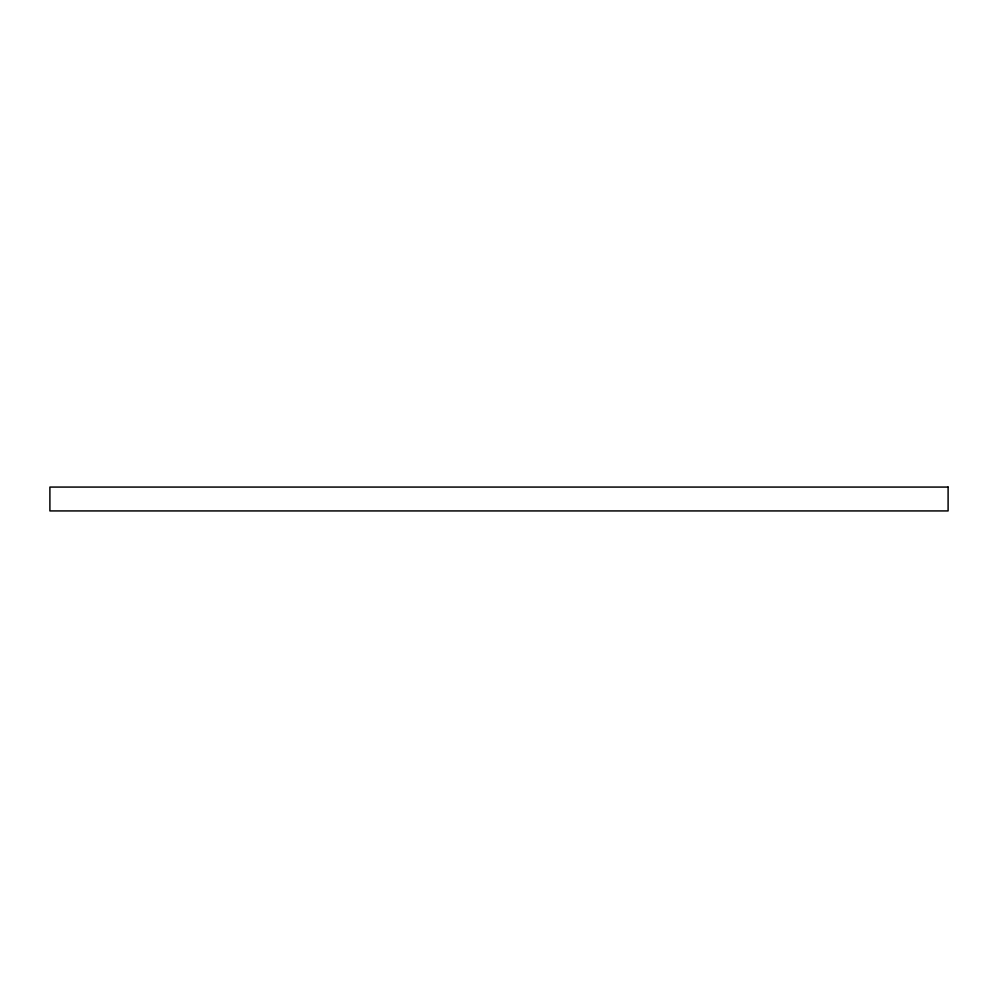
<?xml version="1.0" encoding="UTF-8"?>
<svg xmlns="http://www.w3.org/2000/svg" width="998" height="998" viewBox="0 0 998 998"><rect width="100%" height="100%" fill="white"/><g stroke="black" fill="none" stroke-linecap="round" stroke-linejoin="round"><path stroke-width="1.5" d="M948.1 487.074L49.9 487.074L49.9 510.926L948.1 510.926L948.1 487.074"/></g></svg>
